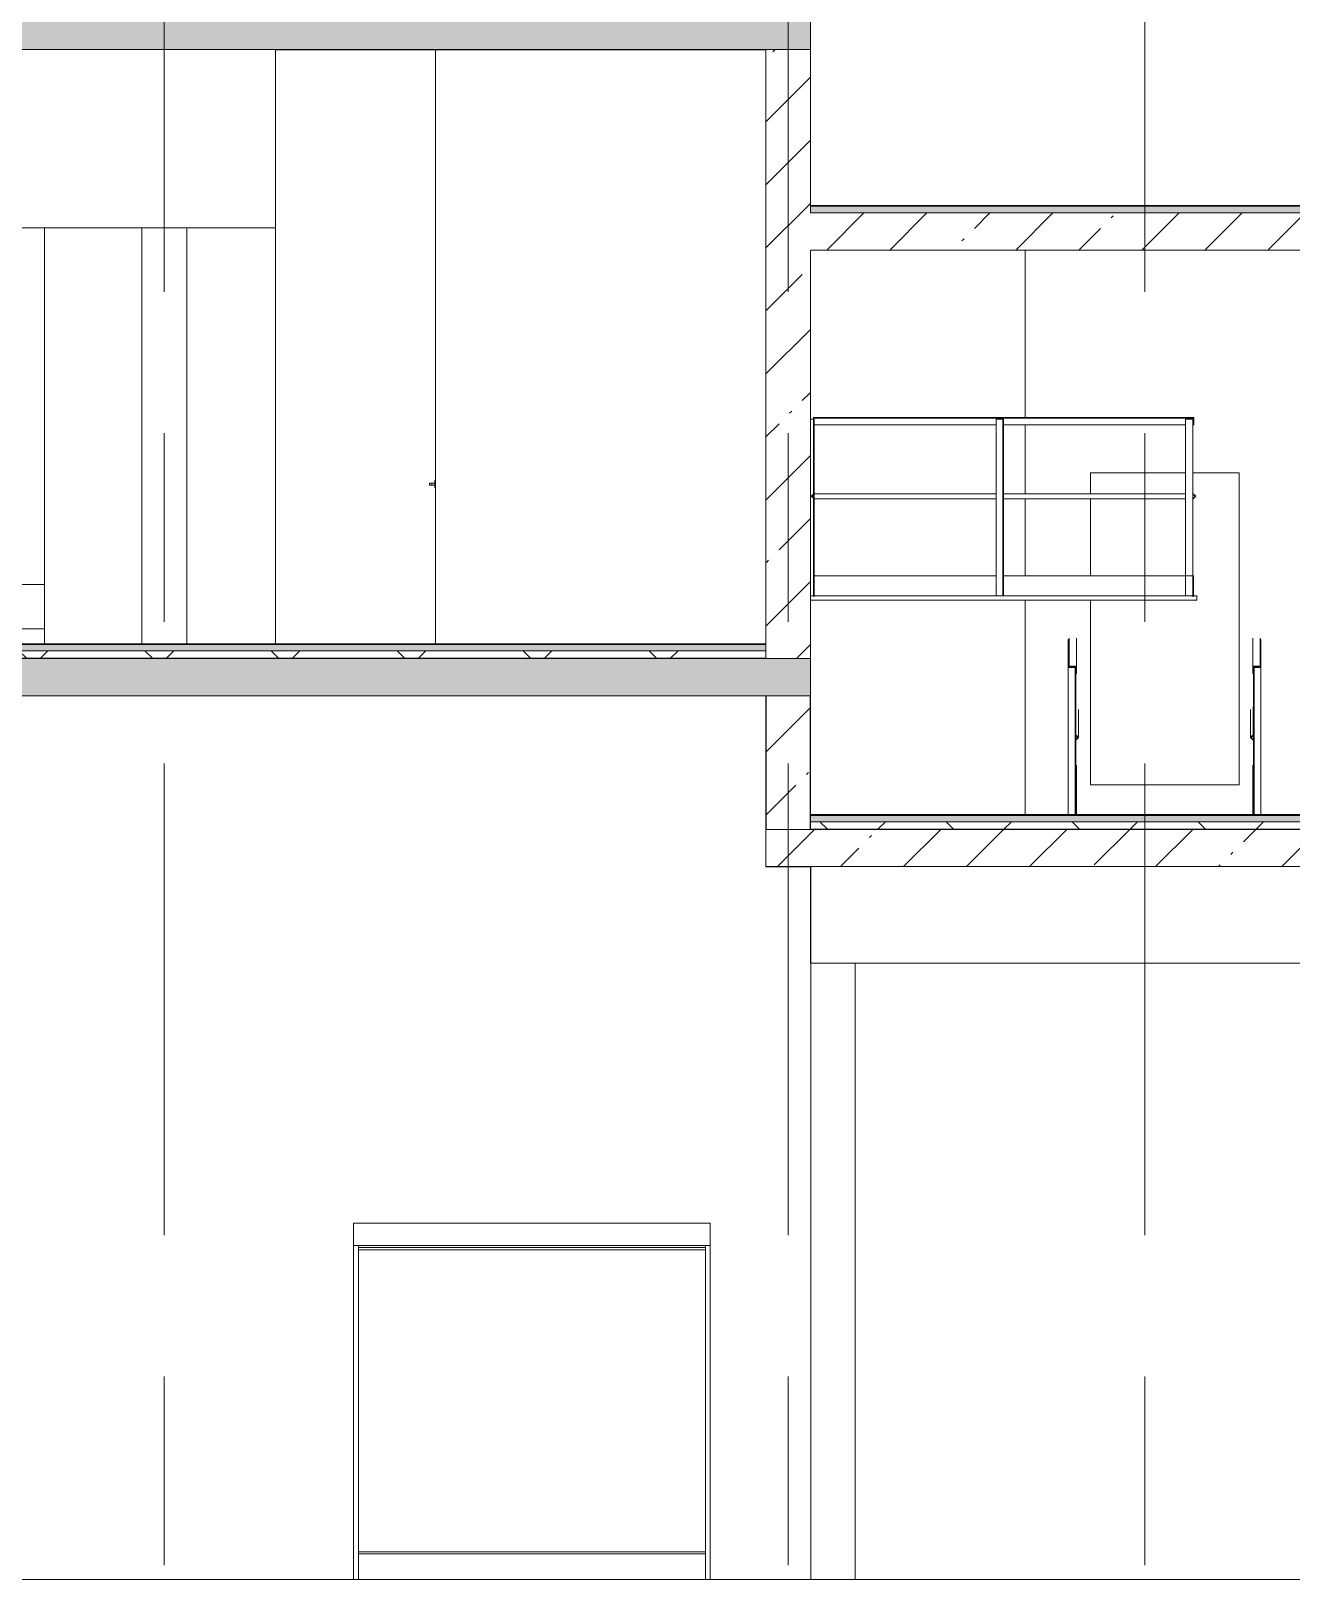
# Model space of a CAD drawing. Header units: millimetres. Extents: x -37960 to 31006, y -24503 to 30326.
# Drawn here: x -20980 to -12498, y -16652 to -6225 of the extents above; entities that cross this region are included whole.
import ezdxf

# ---------------------------------------------------------------- set-up
doc = ezdxf.new("R2010")
doc.units = ezdxf.units.MM
doc.linetypes.add('Осевые', pattern=[6350, 1270, -952.5, 3175, -952.5])
for name, color, linetype, lineweight in [('Балясины', 7, 'Continuous', 9), ('Двери', 7, 'Continuous', 9), ('Каркас несущий', 7, 'Continuous', 9), ('Каркас несущий-1', 7, 'Continuous', 25), ('Общие ребра', 7, 'Continuous', 9), ('Ограждение', 7, 'Continuous', 9), ('Основа _2_-1', 7, 'Continuous', 9), ('Отделка 1 _4_-1', 7, 'Continuous', 9), ('Отделка 2 _5_-1', 7, 'Continuous', 9), ('Пандус', 7, 'Continuous', 9), ('Перекрытия', 7, 'Continuous', 9), ('Поручни', 7, 'Continuous', 9), ('Проступи_подступенки-1', 7, 'Continuous', 18), ('Специальное оборудование', 7, 'Continuous', 9), ('Стены', 7, 'Continuous', 9), ('Структура _1_', 7, 'Continuous', 18), ('Фундамент несущей конструкции', 7, 'Continuous', 9), ('Штриховка разреза-3', 7, 'Continuous', 9)]:
    doc.layers.add(name, color=color, linetype=linetype, lineweight=lineweight)
for name, color, linetype, lineweight, true_color in [('Оси-3', 7, 'Осевые', 9, 0xaaaaaa), ('Парковка-1', 7, 'Continuous', 9, 0xaaaaaa), ('Элементы узлов-1', 7, 'Continuous', 9, 0xaaaaaa)]:
    doc.layers.add(name, color=color, linetype=linetype, lineweight=lineweight, true_color=true_color)
pattern_1 = [(45, (-3145.5, 6475), (-424.264, 424.264), [600, -100, 20, -100]), (45, (-3145.5, 6899), (-424.264, 424.264), [])]
pattern_2 = [(0, (-3145.52, 6475), (812.8, 203.2), [67.056, -542.544, 67.056, -542.544, -3251.2]), (0, (-3145.52, 6475), (812.8, 203.2), [-1219.2, 67.056, -1152.144, 67.056, -542.544, -1422.4]), (0, (-3145.52, 6475), (812.8, 203.2), [-3048, 67.056, -339.344, 67.056, -948.944]), (120, (-2840.72, 6576.6), (-582.3764, 602.3054), [67.056, -542.544, 67.056, -3793.744]), (120, (-2840.72, 6576.6), (-582.3764, 602.3054), [-676.656, -542.544, 67.056, -1152.144, -2032]), (120, (-2840.72, 6576.6), (-582.3764, 602.3054), [-2438.4, 67.056, -542.544, 67.056, -1355.344]), (120, (-2840.72, 6576.6), (-582.3764, 602.3054), [-3115.056, -339.344, 67.056, -948.944]), (240, (-2739.12, 6983), (-230.4236, -805.5054), [67.056, -542.544, 67.056, -542.544, -3251.2]), (240, (-2739.12, 6983), (-230.4236, -805.5054), [-1219.2, 67.056, -1152.144, 67.056, -542.544, -1422.4]), (240, (-2739.12, 6983), (-230.4236, -805.5054), [-3048, 67.056, -339.344, 67.056, -948.944])]
pattern_3 = [(45, (-3145.5, 6475), (-424.264, 424.264), []), (135, (-3145.5, 6475), (-424.264, -424.264), [])]

# ---------------------------------------------------------------- blocks, each defined once
blk = doc.blocks.new('Стена монолитная - Стена монолитная-463893-Разрез 3-3')
at = {"layer": 'Стены'}
for p, q in [((-21343, -10450), (-18258, -10450)), ((-16033, -10450), (-15733, -10450))]:
    blk.add_line(p, q, dxfattribs=at)
blk = doc.blocks.new('Стена наружная на отм_-10_450 - Стена наружная на отм_-10_450-507337-Разрез 3-3')
at = {"layer": 'Фундамент несущей конструкции'}
for p, q in [((-21238, -6350), (-15732, -6350)), ((-18258, -10450), (-21238, -10450)), ((-15733, -10450), (-16033, -10450))]:
    blk.add_line(p, q, dxfattribs=at)
blk = doc.blocks.new('Дверь - Однопольная - ДВ2__21х9-6240671-Разрез 3-3')
at = {"layer": 'Двери'}
for p, q in [((-18298, -9268), (-18298, -9283)), ((-18293, -9268), (-18297, -9268)), ((-18297, -9268), (-18293, -9268)), ((-18297, -9268), (-18297, -9283)), ((-18293, -9268), (-18293, -9268)), ((-18293, -9268), (-18261, -9268)), ((-18285, -9268), (-18281, -9268)), ((-18281, -9268), (-18285, -9268)), ((-18281, -9283), (-18281, -9268)), ((-18261, -9297), (-18261, -9252)), ((-18261, -9252), (-18258, -9252)), ((-18261, -9268), (-18261, -9283)), ((-18293, -9283), (-18297, -9283)), ((-18297, -9283), (-18293, -9283)), ((-18261, -9283), (-18293, -9283)), ((-18293, -9283), (-18293, -9283)), ((-18285, -9283), (-18281, -9283)), ((-18281, -9283), (-18285, -9283)), ((-18261, -9297), (-18258, -9297))]:
    blk.add_line(p, q, dxfattribs=at)
blk = doc.blocks.new('Ограждение - 50х5-6021150-Разрез 3-3')
at = {"layer": 'Балясины'}
for p, q in [((5818, -8884), (5768, -8884)), ((5768, -8884), (5768, -10074)), ((5818, -8884), (5818, -10074)), ((5768, -10074), (5818, -10074))]:
    blk.add_line(p, q, dxfattribs=at)
blk = doc.blocks.new('Ограждение - 50х5-V78-Разрез 3-3')
at = {"layer": 'Балясины'}
for p, q in [((-15733, -8837), (-15718, -8837)), ((-15718, -8837), (-15713, -8837)), ((-15707, -8837), (-15707, -10027)), ((-15712, -8877), (-15712, -9343)), ((-15712, -9348), (-15712, -9367)), ((-15712, -9372), (-15712, -10027)), ((-15718, -10027), (-15733, -10027))]:
    blk.add_line(p, q, dxfattribs=at)
blk = doc.blocks.new('Ограждение - 50х5-V79-Разрез 3-3')
at = {"layer": 'Балясины'}
for p, q in [((-14483, -8837), (-14483, -10027)), ((-14483, -8837), (-14481, -8837)), ((-14483, -8837), (-14483, -10027)), ((-14481, -8837), (-14443, -8837)), ((-14443, -8837), (-14438, -8837)), ((-14438, -8837), (-14438, -10027)), ((-14438, -8837), (-14436, -8837)), ((-14436, -8837), (-14433, -8837)), ((-14433, -8837), (-14433, -10027)), ((-14443, -10027), (-14481, -10027)), ((-14433, -10027), (-14436, -10027))]:
    blk.add_line(p, q, dxfattribs=at)
blk = doc.blocks.new('Ограждение - Ограждение-4846867-Разрез 3-3')
at = {"layer": 'Поручни'}
for p, q in [((-15663, -8827), (-15713, -8827)), ((-15713, -8827), (-15713, -8837)), ((-15663, -8827), (-15713, -8827)), ((-15713, -8827), (-15713, -8877)), ((-15708, -8875), (-15708, -8838)), ((-15702, -8832), (-15665, -8832)), ((-15702, -8832), (-15665, -8832)), ((-15665, -8832), (-13201, -8832)), ((-15663, -8827), (-13203, -8827)), ((-15663, -8830), (-15663, -8827)), ((-15663, -8830), (-15663, -8827)), ((-13153, -8827), (-13203, -8827)), ((-13203, -8827), (-13203, -8830)), ((-13153, -8827), (-13203, -8827)), ((-13203, -8827), (-13203, -8830)), ((-13201, -8832), (-13163, -8832)), ((-13201, -8832), (-13163, -8832)), ((-13158, -8838), (-13158, -8875)), ((-13158, -8838), (-13158, -8875)), ((-13153, -8877), (-13153, -8827)), ((-13153, -8877), (-13153, -8827)), ((-15713, -8877), (-15710, -8877)), ((-15707, -8877), (-14481, -8877)), ((-14433, -8877), (-13208, -8877)), ((-13156, -8877), (-13153, -8877)), ((-13156, -8877), (-13153, -8877)), ((-15709, -9340), (-15727, -9357)), ((-15727, -9357), (-15709, -9375)), ((-15720, -9355), (-15708, -9343)), ((-15708, -9372), (-15720, -9360)), ((-15711, -9342), (-15714, -9344)), ((-15714, -9349), (-15711, -9346)), ((-15711, -9369), (-15714, -9366)), ((-15714, -9370), (-15711, -9373)), ((-15708, -9341), (-15709, -9340)), ((-15709, -9375), (-15708, -9374)), ((-15707, -9340), (-14481, -9340)), ((-15707, -9375), (-14481, -9375)), ((-14439, -9340), (-14436, -9340)), ((-14439, -9375), (-14436, -9375)), ((-14433, -9340), (-13208, -9340)), ((-14433, -9375), (-13208, -9375)), ((-13157, -9340), (-13158, -9341)), ((-13158, -9343), (-13146, -9355)), ((-13158, -9343), (-13146, -9355)), ((-13146, -9360), (-13158, -9372)), ((-13146, -9360), (-13158, -9372)), ((-13158, -9374), (-13157, -9375)), ((-13139, -9357), (-13157, -9340)), ((-13139, -9357), (-13157, -9340)), ((-13157, -9375), (-13139, -9357)), ((-13157, -9375), (-13139, -9357)), ((-13139, -9357), (-13145, -9357)), ((-15707, -9892), (-15711, -9892)), ((-15711, -9892), (-15711, -10032)), ((-15707, -9892), (-14481, -9892)), ((-15707, -10027), (-15707, -9892)), ((-15707, -10032), (-15707, -9892)), ((-14433, -9892), (-13158, -9892)), ((-13154, -9892), (-13158, -9892)), ((-13158, -9892), (-13158, -10027)), ((-13154, -9892), (-13158, -9892)), ((-13158, -9892), (-13158, -10032)), ((-13154, -10027), (-13154, -9892)), ((-13154, -10032), (-13154, -9892)), ((-15711, -10032), (-15707, -10032)), ((-13158, -10032), (-13154, -10032))]:
    blk.add_line(p, q, dxfattribs=at)
at = {"layer": 'Поручни', "flags": 128}
for points in [[(-15664, -8832), (-15663, -8831), (-15663, -8831), (-15663, -8830)], [(-13203, -8830), (-13203, -8831), (-13203, -8831), (-13202, -8832)], [(-13157, -8877), (-13157, -8877), (-13156, -8877), (-13156, -8877)], [(-15707, -9343), (-15707, -9342), (-15707, -9342), (-15707, -9342), (-15707, -9341)], [(-15707, -9374), (-15707, -9373), (-15707, -9373), (-15707, -9373), (-15707, -9372)], [(-13158, -9341), (-13158, -9341), (-13158, -9342), (-13158, -9342), (-13158, -9342), (-13158, -9343), (-13158, -9343)], [(-13158, -9372), (-13158, -9372), (-13158, -9373), (-13158, -9373), (-13158, -9373), (-13158, -9374), (-13158, -9374)], [(-13145, -9356), (-13145, -9357), (-13145, -9357), (-13145, -9358), (-13145, -9359)]]:
    blk.add_lwpolyline(points, dxfattribs=at)
at = {"layer": 'Поручни'}
for centre, radius, start, end in [((-15702, -8838), 5.5, 90, 180), ((-15665, -8830), 1.8, 270, 0), ((-13201, -8830), 1.8, 180, 270), ((-13163, -8838), 5.5, 0, 90), ((-15710, -8875), 1.8, 270, 360), ((-13156, -8875), 1.8, 180, 270), ((-15717, -9357), 3.5, 135, 225), ((-15709, -9342), 1.2, 315, 45), ((-15709, -9373), 1.2, 315, 45), ((-13157, -9342), 1.2, 135, 225), ((-13157, -9373), 1.2, 135, 225), ((-13148, -9357), 3.5, 315, 45)]:
    blk.add_arc(centre, radius, start, end, dxfattribs=at)
for name in ['Ограждение - 50х5-V78-Разрез 3-3', 'Ограждение - 50х5-V79-Разрез 3-3']:
    blk.add_blockref(name, (0, 0))
at = {"extrusion": (0, 0, -1), "zscale": -1}
blk.add_blockref('Ограждение - 50х5-6021150-Разрез 3-3', (7390, 47), dxfattribs=at)
blk = doc.blocks.new('Пандус - Пандус-6386718-Разрез 3-3')
at = {"layer": 'Пандус'}
blk.add_line((-13948, -11500), (-12748, -11500), dxfattribs=at)
blk = doc.blocks.new('Ограждение - 50х5-6219260-Разрез 3-3')
at = {"layer": 'Балясины'}
for p, q in [((7055, -11406), (7055, -10416)), ((7056, -10416), (7055, -10416)), ((7055, -10416), (7055, -11406)), ((7060, -10416), (7056, -10416)), ((7100, -11406), (7100, -10505)), ((7105, -10503), (7105, -10876)), ((7105, -10995), (7105, -11406))]:
    blk.add_line(p, q, dxfattribs=at)
blk = doc.blocks.new('Ограждение - 50х5-V91-Разрез 3-3')
at = {"layer": 'Балясины'}
for p, q in [((-13997, -11500), (-13997, -10510)), ((-13996, -10510), (-13997, -10510)), ((-13997, -10510), (-13997, -11500)), ((-13958, -10510), (-13996, -10510)), ((-13952, -10510), (-13958, -10510)), ((-13952, -11500), (-13952, -10510)), ((-13951, -10510), (-13952, -10510)), ((-13947, -10510), (-13951, -10510)), ((-13947, -10510), (-13947, -11500)), ((-13996, -11500), (-13959, -11500)), ((-13951, -11500), (-13947, -11500))]:
    blk.add_line(p, q, dxfattribs=at)
blk = doc.blocks.new('Ограждение - 50х5-V90-Разрез 3-3')
at = {"layer": 'Балясины'}
for p, q in [((7055, -11312), (7055, -10322)), ((7056, -10322), (7055, -10322)), ((7060, -10322), (7056, -10322)), ((7100, -11312), (7100, -10505)), ((7105, -10503), (7105, -10783)), ((7105, -10995), (7105, -11312))]:
    blk.add_line(p, q, dxfattribs=at)
blk = doc.blocks.new('Ограждение - Ограждение-6386727-Разрез 3-3')
at = {"layer": 'Поручни'}
for p, q in [((-13992, -10312), (-13992, -10500)), ((-13942, -10312), (-13942, -10500)), ((-13942, -10500), (-13992, -10500)), ((-13992, -10500), (-13992, -10503)), ((-13990, -10505), (-13952, -10505)), ((-13947, -10510), (-13947, -10548)), ((-13942, -10550), (-13942, -10500)), ((-13945, -10550), (-13942, -10550)), ((-13946, -10775), (-13946, -10962)), ((-13928, -10980), (-13928, -10793)), ((-13946, -10962), (-13947, -10964)), ((-13947, -10964), (-13947, -10964)), ((-13947, -10965), (-13947, -10965)), ((-13947, -10965), (-13935, -10978)), ((-13935, -10983), (-13947, -10995)), ((-13947, -10995), (-13947, -10995)), ((-13947, -10996), (-13947, -10997)), ((-13947, -10997), (-13946, -10998)), ((-13928, -10980), (-13946, -10962)), ((-13946, -10998), (-13928, -10980)), ((-13947, -11167), (-13947, -11355)), ((-13943, -11355), (-13943, -11167)), ((-13943, -11355), (-13947, -11355)), ((-13947, -11355), (-13947, -11496)), ((-13943, -11496), (-13943, -11355)), ((-13947, -11496), (-13943, -11496))]:
    blk.add_line(p, q, dxfattribs=at)
at = {"layer": 'Поручни', "flags": 128}
for points in [[(-13992, -10503), (-13992, -10504), (-13992, -10504), (-13991, -10504), (-13991, -10505), (-13991, -10505), (-13990, -10505)], [(-13952, -10505), (-13951, -10505), (-13950, -10506), (-13948, -10507), (-13948, -10508), (-13947, -10509), (-13947, -10510)], [(-13947, -10548), (-13947, -10549), (-13947, -10549), (-13946, -10550), (-13946, -10550), (-13946, -10550), (-13945, -10550)], [(-13935, -10978), (-13934, -10978), (-13934, -10979), (-13934, -10980), (-13934, -10981), (-13934, -10982), (-13935, -10983)]]:
    blk.add_lwpolyline(points, dxfattribs=at)
for name, p in [('Ограждение - 50х5-V90-Разрез 3-3', (-21052, 0)), ('Ограждение - 50х5-6219260-Разрез 3-3', (-21052, 0)), ('Ограждение - 50х5-V91-Разрез 3-3', (0, 0))]:
    blk.add_blockref(name, p)
blk = doc.blocks.new('Ограждение - 50х5-V89-Разрез 3-3')
at = {"layer": 'Балясины'}
for p, q in [((7055, -11500), (7055, -10510)), ((7056, -10510), (7055, -10510)), ((7055, -10510), (7055, -11500)), ((7094, -10510), (7056, -10510)), ((7100, -10510), (7094, -10510)), ((7100, -11500), (7100, -10510)), ((7101, -10510), (7100, -10510)), ((7105, -10510), (7101, -10510)), ((7105, -10510), (7105, -11500)), ((7056, -11500), (7094, -11500)), ((7101, -11500), (7105, -11500))]:
    blk.add_line(p, q, dxfattribs=at)
blk = doc.blocks.new('Ограждение - Ограждение-6386732-Разрез 3-3')
at = {"layer": 'Поручни'}
for p, q in [((-12756, -10500), (-12756, -10312)), ((-12706, -10500), (-12706, -10312)), ((-12706, -10500), (-12756, -10500)), ((-12756, -10500), (-12756, -10550)), ((-12751, -10548), (-12751, -10510)), ((-12746, -10505), (-12708, -10505)), ((-12706, -10503), (-12706, -10500)), ((-12756, -10550), (-12753, -10550)), ((-12770, -10793), (-12770, -10980)), ((-12752, -10962), (-12752, -10775)), ((-12752, -10962), (-12770, -10980)), ((-12770, -10980), (-12752, -10998)), ((-12763, -10978), (-12751, -10965)), ((-12751, -10995), (-12763, -10983)), ((-12751, -10964), (-12752, -10962)), ((-12752, -10998), (-12751, -10997)), ((-12751, -10964), (-12751, -10964)), ((-12751, -10965), (-12751, -10965)), ((-12751, -10995), (-12751, -10995)), ((-12751, -10997), (-12751, -10996)), ((-12755, -11167), (-12755, -11355)), ((-12751, -11355), (-12751, -11167)), ((-12755, -11355), (-12755, -11496)), ((-12751, -11355), (-12755, -11355)), ((-12751, -11496), (-12751, -11355)), ((-12755, -11496), (-12751, -11496))]:
    blk.add_line(p, q, dxfattribs=at)
at = {"layer": 'Поручни', "flags": 128}
for points in [[(-12751, -10510), (-12751, -10509), (-12751, -10508), (-12750, -10507), (-12749, -10506), (-12747, -10505), (-12746, -10505)], [(-12708, -10505), (-12708, -10505), (-12707, -10505), (-12707, -10504), (-12707, -10504), (-12706, -10504), (-12706, -10503)], [(-12753, -10550), (-12753, -10550), (-12752, -10550), (-12752, -10550), (-12752, -10549), (-12751, -10549), (-12751, -10548)], [(-12763, -10983), (-12764, -10982), (-12764, -10981), (-12764, -10980), (-12764, -10979), (-12764, -10978), (-12763, -10978)]]:
    blk.add_lwpolyline(points, dxfattribs=at)
at = {"extrusion": (0, 0, -1), "zscale": -1}
for name in ['Ограждение - 50х5-V90-Разрез 3-3', 'Ограждение - 50х5-6219260-Разрез 3-3', 'Ограждение - 50х5-V89-Разрез 3-3']:
    blk.add_blockref(name, (5646, 0), dxfattribs=at)
blk = doc.blocks.new('АР_ОБ_Штора противодымная - Штора противопожарная ПШ8-8207555-Разрез 3-3')
at = {"layer": 'Специальное оборудование'}
for p, q in [((8917, -14400), (8917, -14250)), ((11317, -14250), (8917, -14250)), ((8917, -14398), (8917, -14252)), ((11317, -14250), (11317, -14400)), ((11317, -14252), (11317, -14398)), ((8917, -14400), (8949, -14400)), ((8917, -16650), (8917, -14400)), ((8917, -14400), (11317, -14400)), ((8917, -14400), (8921, -14400)), ((8949, -16650), (8949, -14400)), ((8949, -14415), (11285, -14415)), ((11285, -14415), (8949, -14415)), ((8949, -16650), (8949, -14430)), ((8949, -14430), (11285, -14430)), ((11285, -14400), (11317, -14400)), ((11285, -14400), (11285, -16650)), ((11285, -14430), (11285, -16650)), ((11313, -14400), (11317, -14400)), ((11317, -14400), (11317, -16650)), ((8949, -16650), (8917, -16650)), ((11317, -16650), (8917, -16650)), ((8917, -16650), (11317, -16650)), ((8947, -16650), (8919, -16650)), ((11317, -16650), (11285, -16650)), ((11315, -16650), (11287, -16650))]:
    blk.add_line(p, q, dxfattribs=at)
blk = doc.blocks.new('АР_ОБ_Штора противодымная - Штора противопожарная ПШ8-8207430-Разрез 3-3')
at = {"layer": 'Специальное оборудование'}
for p, q in [((-18808, -14400), (-18808, -14250)), ((-16408, -14250), (-18808, -14250)), ((-18808, -14398), (-18808, -14252)), ((-16408, -14250), (-16408, -14400)), ((-16408, -14252), (-16408, -14398)), ((-18808, -14400), (-18804, -14400)), ((-18808, -16650), (-18808, -14400)), ((-18804, -14400), (-18808, -14400)), ((-18804, -14400), (-18808, -14400)), ((-18776, -14430), (-18776, -16650)), ((-16440, -16650), (-16440, -14430)), ((-16412, -14400), (-16408, -14400)), ((-16408, -14400), (-16412, -14400)), ((-16408, -14400), (-16412, -14400)), ((-16408, -14400), (-16408, -16650)), ((-18776, -16462), (-16440, -16462)), ((-16440, -16462), (-18776, -16462)), ((-18776, -16477), (-18776, -16650)), ((-16440, -16477), (-18776, -16477)), ((-16440, -16650), (-16440, -16477)), ((-18776, -16650), (-18808, -16650)), ((-16408, -16650), (-18808, -16650)), ((-18808, -16650), (-16408, -16650)), ((-18778, -16650), (-18806, -16650)), ((-16408, -16650), (-16440, -16650)), ((-16410, -16650), (-16438, -16650))]:
    blk.add_line(p, q, dxfattribs=at)
blk = doc.blocks.new('Прк_Свб_Механизированная парковка_Параллельная - Прк_Свб_Механизированная парковка_Параллельная-8455325-Разрез 3-3')
at = {"layer": 'Парковка-1'}
for p, q in [((-21088, -9950), (-21088, -7550)), ((-20888, -7550), (-20888, -9950)), ((-21088, -8350), (-21138, -8350)), ((-21138, -8350), (-21138, -8540)), ((-21088, -8600), (-21088, -8350)), ((-21138, -8540), (-22563, -8540)), ((-22563, -8600), (-21088, -8600)), ((-21088, -10250), (-21088, -9950)), ((-21088, -9950), (-20888, -9950)), ((-20888, -9950), (-21088, -9950)), ((-20888, -9950), (-20888, -10250)), ((-21088, -10350), (-21088, -10250)), ((-21088, -10250), (-20888, -10250)), ((-20888, -10250), (-21088, -10250)), ((-20888, -10250), (-20888, -10350)), ((-23228, -10350), (-23428, -10350)), ((-20888, -10350), (-21088, -10350))]:
    blk.add_line(p, q, dxfattribs=at)
at = {"layer": 'Элементы узлов-1'}
for p, q in [((-22523, -7677), (-22541, -7611)), ((-21807, -7677), (-21788, -7611)), ((-21628, -7560), (-21688, -7852)), ((-21664, -7581), (-21682, -7672)), ((-21564, -7598), (-21574, -7675)), ((-21425, -7565), (-21432, -7550)), ((-21407, -7555), (-21418, -7568)), ((-21383, -7550), (-21368, -7600)), ((-22541, -7672), (-22563, -7672)), ((-22463, -7819), (-22485, -7676)), ((-22432, -7675), (-22432, -7795)), ((-21898, -7675), (-21898, -7795)), ((-21866, -7819), (-21844, -7676)), ((-21789, -7672), (-21651, -7672)), ((-21655, -7693), (-21713, -7693)), ((-21648, -7693), (-21434, -7698)), ((-21644, -7672), (-21438, -7683)), ((-21582, -7694), (-21582, -7744)), ((-22411, -7815), (-22165, -7815)), ((-22165, -7815), (-21918, -7815)), ((-21429, -7744), (-21666, -7744)), ((-22255, -7843), (-22434, -7843)), ((-22074, -7843), (-21895, -7843)), ((-21311, -8506), (-21311, -8001)), ((-22165, -8066), (-22563, -8066)), ((-22165, -8118), (-22563, -8118)), ((-21594, -8066), (-22165, -8066)), ((-21669, -8118), (-22165, -8118)), ((-21749, -8215), (-21731, -8213)), ((-21658, -8295), (-21658, -8234)), ((-21650, -8210), (-21632, -8212)), ((-21573, -8206), (-21571, -8237)), ((-22563, -8295), (-22255, -8295)), ((-21658, -8295), (-22074, -8295)), ((-21561, -8312), (-21658, -8295)), ((-21561, -8328), (-21561, -8241)), ((-21542, -8328), (-21561, -8328)), ((-21542, -8252), (-21542, -8506)), ((-21471, -8331), (-21482, -8331)), ((-21508, -8540), (-21345, -8540)), ((-22255, -9090), (-22271, -9121)), ((-22255, -9146), (-22166, -9146)), ((-22166, -9081), (-22240, -9081)), ((-22093, -9081), (-22166, -9081)), ((-22166, -9146), (-22077, -9146)), ((-22077, -9090), (-22062, -9121)), ((-22443, -9192), (-22563, -9192)), ((-22411, -9286), (-22426, -9206)), ((-21921, -9281), (-21906, -9205)), ((-21889, -9191), (-21713, -9191)), ((-21680, -9286), (-21696, -9205)), ((-22428, -9322), (-22272, -9322)), ((-22411, -9335), (-22411, -9286)), ((-22272, -9290), (-22411, -9290)), ((-21922, -9290), (-22272, -9290)), ((-22272, -9322), (-21922, -9322)), ((-21922, -9333), (-21922, -9285)), ((-21919, -9352), (-21920, -9386)), ((-21904, -9351), (-21882, -9351)), ((-21896, -9350), (-21801, -9350)), ((-21882, -9351), (-21697, -9351)), ((-21706, -9350), (-21801, -9350)), ((-21683, -9353), (-21683, -9387)), ((-21680, -9333), (-21680, -9286)), ((-21680, -9292), (-21655, -9292)), ((-21680, -9322), (-21535, -9322)), ((-21408, -9365), (-21420, -9378)), ((-21405, -9312), (-21405, -9358)), ((-22166, -9829), (-22485, -9829)), ((-22417, -9854), (-22417, -9941)), ((-22166, -9847), (-22411, -9847)), ((-21847, -9829), (-22166, -9829)), ((-21921, -9847), (-22166, -9847)), ((-21915, -9854), (-21915, -9941)), ((-21605, -9817), (-21560, -9815)), ((-21389, -9891), (-21320, -9891)), ((-21313, -10317), (-21313, -9811)), ((-22518, -10009), (-22526, -9977)), ((-22166, -9955), (-22455, -9955)), ((-22411, -9947), (-22166, -9947)), ((-22166, -9947), (-21921, -9947)), ((-21877, -9955), (-22166, -9955)), ((-21806, -9977), (-21815, -10009)), ((-22501, -10068), (-22511, -10032)), ((-22166, -10056), (-22439, -10056)), ((-22166, -10093), (-22401, -10093)), ((-21893, -10056), (-22166, -10056)), ((-21931, -10093), (-22166, -10093)), ((-21821, -10032), (-21831, -10068)), ((-21543, -10149), (-21543, -10317)), ((-21480, -10170), (-21490, -10170)), ((-22823, -10350), (-22986, -10350)), ((-21510, -10350), (-21346, -10350))]:
    blk.add_line(p, q, dxfattribs=at)
for centre, radius in [((-22385, -7974), 11.4), ((-21944, -7974), 11.4), ((-21547, -7979), 11.4), ((-21691, -8210), 40.6), ((-21691, -8210), 27), ((-21678, -9708), 17.2), ((-21582, -9695), 34.9), ((-21460, -9685), 33.5), ((-21460, -9685), 16.2), ((-22445, -9862), 11.8), ((-21887, -9862), 11.8)]:
    blk.add_circle(centre, radius, dxfattribs=at)
for centre, radius, start, end in [((-22578, -7621), 38.5, 15.5227, 65.4279), ((-21751, -7621), 38.5, 96.1407, 164.4773), ((-21699, -8101), 522, 65.8865, 96.1407), ((-22080, -11404), 3871, 83.2927, 85.005), ((-21678, -7446), 125, 293.8834, 302.3543), ((-21638, -7789), 230, 38.9378, 87.5466), ((-21419, -7502), 59.8, 234.053, 241.8807), ((-21515, -7746), 202, 358.0377, 70.603), ((-22462, -7846), 1075, 15.139, 15.9836), ((-21414, -7548), 10.2, 318.572, 339.286), ((-21351, -7595), 18.3, 196.1915, 275.8308), ((-21475, -6373), 1254, 275.4878, 281.003), ((-21475, -6373), 1246, 275.8308, 281.003), ((-21243, -7571), 26.2, 281.003, 17.6183), ((-21243, -7571), 33.5, 281.003, 17.6183), ((-21287, -7584), 72.7, 18.326, 28.6439), ((-21287, -7584), 80, 18.326, 25.7157), ((-21374, -7612), 171, 17.6183, 18.326), ((-21551, -61830), 54161, 90.6494, 91.0708), ((-22779, -61830), 54161, 88.9237, 89.3506), ((-21763, -7768), 90.2, 348.4074, 88.9237), ((-21520, -7702), 83.7, 20.0052, 65.8865), ((-21391, -7866), 232, 77.7962, 107.0039), ((-21634, -7743), 204, 359.5922, 20.0052), ((-21555, -7736), 218, 355.0498, 33.1736), ((-21346, -7731), 44.9, 351.8205, 52.9352), ((-22434, -7814), 29.2, 188.6953, 270), ((-22411, -7795), 20.3, 180, 270.0801), ((-21918, -7795), 20.3, 269.9199, 0), ((-21895, -7814), 29.2, 270, 351.3047), ((-24454, -8072), 3043, 2.6505, 6.1842), ((-21352, -7741), 9.21, 31.2456, 166.9531), ((-20495, -7487), 884, 196.3576, 204.9939), ((-21315, -7609), 132, 270.9689, 274.4553), ((-22745, -7878), 1437, 1.6513, 5.0024), ((-21305, -7737), 3.27, 274.4553, 351.8205), ((-22920, -51985), 44103, 89.0185, 89.5359), ((-22207, 955), 8861, 267.7002, 270.276), ((-21409, -51985), 44103, 90.3839, 90.9815), ((-22122, 955), 8861, 269.724, 272.4591), ((-21744, -7841), 57.4, 272.4591, 348.4074), ((-21330, -7876), 36.7, 358.1447, 24.9939), ((-19267, -7943), 2027, 178.1447, 183.2552), ((-22350, -27232), 19286, 89.4493, 90.6324), ((-21979, -27232), 19286, 88.4435, 90.5507), ((-21373, -7929), 42.2, 182.6505, 246.0575), ((-21299, -7762), 225, 246.0575, 266.7301), ((-22745, -7878), 1437, 346.2773, 358.0163), ((-21669, -8214), 95.7, 4.6533, 90), ((-21341, -8055), 50.4, 306.7415, 355.7923), ((-21793, 37014), 45248, 269.025, 269.5293), ((-22165, -8258), 92.9, 164.039, 190.9633), ((-22165, -8258), 77.5, 160.8842, 19.1158), ((-22536, 37014), 45248, 270.4707, 270.98), ((-22165, -8258), 92.9, 349.0367, 15.961), ((-21763, -8215), 13.2, 270.98, 3.5248), ((-21691, -8210), 58.6, 358.2589, 183.5248), ((-21619, -8212), 13.2, 178.2589, 266.4937), ((-21630, -8382), 156, 18.947, 86.4937), ((-21546, -8415), 258, 58.1645, 99.6131), ((-21472, -8206), 125, 270.4004, 354.2159), ((-21331, -8078), 142, 236.2724, 263.0643), ((-22255, -8304), 8.95, 26.9755, 90), ((-22165, -8258), 92.9, 206.9755, 333.0245), ((-22074, -8304), 8.95, 90, 153.0245), ((-21508, -8506), 33.4, 180, 270), ((-21345, -8506), 33.4, 270, 0), ((-22163, -13897), 4934, 90.0409, 94.6539), ((-22170, -13897), 4934, 84.287, 89.9591), ((-22127, -19015), 9970, 90.2247, 92.5056), ((-22127, -19025), 9970, 90.2247, 92.5055), ((-22205, -19015), 9970, 86.6843, 89.7753), ((-22205, -19025), 9970, 86.8715, 89.7753), ((-24435, -9989), 2887, 14.3713, 18.5975), ((-21671, -9087), 99.9, 38.3377, 94.2162), ((-21867, -9143), 245, 19.4802, 39.516), ((-21854, -9143), 245, 19.1455, 39.5364), ((-21663, -9112), 42.3, 26.0305, 86.8715), ((-21648, -9099), 38.3, 24.9171, 86.7861), ((-21631, -9100), 38.3, 25.0421, 86.6843), ((-22463, -9656), 1075, 15.0479, 35.9198), ((-28054, -12042), 7133, 21.4382, 24.9453), ((-22255, -9129), 17.3, 153.5465, 270), ((-22240, -9098), 17.3, 90, 153.5465), ((-22093, -9098), 17.3, 26.4535, 90), ((-22077, -9129), 17.3, 270, 26.4535), ((-23097, -9813), 1638, 16.9951, 26.0305), ((-25026, -10668), 3763, 19.1312, 24.9171), ((-24628, -10500), 3346, 18.5414, 25.0421), ((-22443, -9210), 17.3, 11.4119, 90), ((-21889, -9208), 17.3, 90, 168.5881), ((-21713, -9208), 17.3, 11.4119, 90), ((-21655, -9276), 16.1, 270, 14.3713), ((-22503, -9556), 220, 50.4692, 105.9491), ((-22511, -9503), 191, 37.5782, 104.9183), ((-22428, -9335), 17.3, 270, 0), ((-21897, -9463), 114, 89.6218, 137.392), ((-21904, -9285), 17.3, 168.5881, 180), ((-21904, -9333), 17.3, 180, 270), ((-21706, -9464), 114, 42.1987, 89.9689), ((-21697, -9333), 17.3, 270, 0), ((-21571, -9346), 42.3, 269.1496, 16.9951), ((-21479, -9581), 211, 68.8466, 79.5944), ((-21416, -9358), 10.2, 318.572, 0), ((-21395, -9312), 10.2, 91.2497, 180), ((-21407, -9393), 10.2, 13.9684, 68.8466), ((-21385, -9778), 476, 75.9043, 91.2497), ((-21289, -9394), 80, 18.326, 75.9043), ((-21244, -9381), 33.5, 281.003, 17.6183), ((-21375, -9423), 171, 17.6183, 18.326), ((-22459, -29720), 20334, 89.1758, 90.2937), ((-22113, -23208), 13793, 90.222, 91.8703), ((-21874, -29720), 20334, 89.1496, 90.8242), ((-22220, -23208), 13793, 86.852, 89.778), ((-21314, -9816), 434, 118.0276, 163.2324), ((-23672, -9075), 2241, 345.5953, 349.8178), ((-21499, -9462), 34.1, 344.9871, 53.7711), ((-21477, -8183), 1254, 272.8556, 281.003), ((-21460, -9407), 65.7, 0.2205, 13.9684), ((-21455, -7105), 2302, 271.5053, 276.0248), ((-21514, -9567), 200, 1.2707, 42.4515), ((-21769, -9343), 474, 318.6637, 340.048), ((-22929, -9696), 1620, 347.0773, 4.7128), ((-22621, -10148), 461, 76.6366, 82.7566), ((-22466, -9712), 50, 94.3236, 185.5068), ((-22465, -9721), 35.7, 94.3185, 185.9423), ((-22190, -13356), 3705, 89.6283, 94.3236), ((-22190, -13356), 3681, 89.6283, 94.3185), ((-22142, -13356), 3705, 85.6764, 90.3717), ((-22142, -13356), 3681, 85.6815, 90.3717), ((-21868, -9721), 35.7, 354.0577, 85.6815), ((-21867, -9712), 50, 354.4932, 85.6764), ((-21711, -10148), 461, 93.5235, 103.3634), ((-21320, -9815), 428, 163.1942, 174.2237), ((-21519, -9781), 218, 156.5795, 174.9781), ((-21683, -9705), 50, 101.4985, 163.2324), ((-21678, -9708), 42.9, 44.9794, 329.7518), ((-21441, -10892), 1261, 90.7451, 101.4985), ((-21582, -9695), 68.1, 132.5681, 249.6145), ((-21582, -9695), 61.8, 280.7809, 70.712), ((-21582, -9695), 75, 330.1588, 53.6459), ((-21478, -10035), 385, 87.3361, 96.2936), ((-21457, -9681), 50, 8.3248, 90.7451), ((-22302, -9669), 875, 356.5407, 358.9522), ((-21760, -9725), 356, 358.3988, 8.3248), ((-21174, -9587), 1348, 185.5068, 198.7278), ((-21174, -9587), 1333, 185.9423, 198.7278), ((-23158, -9587), 1333, 341.2722, 354.0577), ((-23158, -9587), 1348, 341.2722, 354.4932), ((-20696, -19721), 9955, 94.2024, 96.3654), ((-21742, -9772), 4.97, 173.9715, 272.9358), ((-21956, -5596), 4187, 272.9358, 275.4275), ((-21731, -9763), 5, 172.7677, 273.0821), ((-21956, -5596), 4178, 273.0821, 275.4272), ((-21565, -9713), 42.2, 275.1872, 316.2126), ((-21565, -9713), 51.2, 275.2089, 316.2126), ((-21510, -9766), 34, 95.6834, 136.2126), ((-21510, -9766), 25, 95.6834, 136.2126), ((-21891, -6264), 3489, 276.2255, 278.037), ((-21625, -8612), 1134, 275.6834, 281.2329), ((-19783, -9863), 1626, 175.51, 180.2989), ((-23636, -19721), 9955, 83.6346, 83.8111), ((-22411, -9854), 6.08, 90, 180), ((-21921, -9854), 6.08, 0, 90), ((-21541, -9876), 94.3, 148.6924, 173.2758), ((-21624, -9866), 10, 173.2758, 267.9796), ((-21617, -9667), 209, 267.9796, 279.2617), ((-21604, -9837), 20, 92.3806, 148.6924), ((-21590, -9834), 40, 279.2617, 351.9971), ((-21560, -9825), 10, 1.3073, 92.3806), ((-21638, -9827), 88.2, 351.9971, 1.3073), ((-21389, -9871), 20, 180.2989, 270), ((-22277, 2035), 11979, 268.6331, 268.9999), ((-22277, 2007), 11979, 268.6332, 268.7625), ((-22256, 6015), 16027, 268.903, 269.065), ((-22536, -9980), 10, 15.3386, 88.7625), ((-22411, -9941), 6.08, 180, 270), ((-21921, -9941), 6.08, 270, 0), ((-22055, 2035), 11979, 271.0001, 272.9954), ((-22076, 6015), 16027, 270.935, 271.6861), ((-21796, -9980), 10, 91.2375, 164.6614), ((-22055, 2007), 11979, 271.2375, 272.8479), ((-22020, -9948), 405, 351.9594, 357.7173), ((-22076, 6015), 16027, 272.0243, 272.229), ((-21458, -9907), 50.1, 267.9221, 321.0502), ((-21460, -9968), 10, 355.6998, 92.8479), ((-21712, -9949), 263, 348.9001, 355.6998), ((-21452, -10011), 11.4, 288.1298, 96.2741), ((-21429, -9938), 10, 353.6744, 92.9954), ((-22289, 4798), 14831, 268.9423, 269.2607), ((-22580, -4261), 5807, 270.168, 270.7749), ((-22417, -10008), 35, 198.7278, 268.4116), ((-22400, -10053), 39.1, 184.2997, 268.676), ((-22417, -10008), 20.6, 198.7278, 268.4116), ((-22211, -2572), 7460, 268.4116, 270.3447), ((-22211, -2572), 7474, 268.4116, 270.344), ((-22121, -2572), 7460, 269.6553, 271.5884), ((-22121, -2572), 7474, 269.656, 271.5884), ((-21932, -10053), 39.1, 271.324, 355.7003), ((-21915, -10008), 20.6, 271.5884, 341.2722), ((-21915, -10008), 35, 271.5884, 341.2722), ((-22043, 4798), 14831, 270.7393, 271.7), ((-21752, -4261), 5807, 269.2251, 272.4247), ((-22020, -9948), 405, 342.9029, 348.733), ((-22043, 4798), 14831, 272.0607, 272.2964), ((-21509, -10013), 50, 272.4247, 342.3242), ((-21480, -10038), 132, 270, 351.4655), ((-21712, -9949), 263, 342.3242, 343.8549), ((-21279, 61537), 71681, 268.97408, 269.29122), ((-21279, 61537), 71696, 268.97429, 269.29137), ((-23053, 61537), 71681, 270.70878, 271.09532), ((-23053, 61537), 71696, 270.70863, 271.09535), ((-21643, -11780), 1649, 85.4299, 91.3777), ((-21643, -11780), 1634, 85.4299, 91.379), ((-21518, -10180), 29.4, 20.6775, 80.4873), ((-21522, -10166), 31.8, 353.4768, 71.3318), ((-21510, -10317), 33.4, 180, 270), ((-21346, -10317), 33.4, 270, 0)]:
    blk.add_arc(centre, radius, start, end, dxfattribs=at)
for centre, major_axis, ratio in [((-21520, -9856), (0, 9.53), 0.658975), ((-21557, -10013), (48.6, 0), 0.908968)]:
    blk.add_ellipse(centre, major_axis=major_axis, ratio=ratio, dxfattribs=at)
blk.add_open_spline([(-21293, -7878), (-21293, -7878), (-21294, -7886), (-21300, -7897), (-21304, -7915), (-21308, -7923), (-21308, -7929)], degree=3, knots=[0, 0, 0, 0, 0.00003, 25.19519, 36.938224, 53.287819, 53.287819, 53.287819, 53.287819], dxfattribs=at)

msp = doc.modelspace()

# ---------------------------------------------------------------- hatches: boundary and pattern name
at = {"layer": 'Каркас несущий'}
h = msp.add_hatch(dxfattribs=at)
h.set_pattern_fill('FP_2', color=256, style=0, pattern_type=2)
h.set_pattern_definition(pattern_1)
h.paths.add_polyline_path([(-16032.9, -11600), (-15732.9, -11600), (-15732.9, -10700), (-16032.9, -10700), (-16032.9, -11181.4)], flags=0)
at = {"layer": 'Штриховка разреза-3'}
h = msp.add_hatch(dxfattribs=at)
h.set_pattern_fill('FP_2', color=256, style=0, pattern_type=2)
h.set_pattern_definition(pattern_1)
h.paths.add_polyline_path([(-31682.9, -6350), (-15732.9, -6350), (-15732.9, -6100), (-31682.9, -6100), (-31682.9, -6147.3)], flags=0)
h.paths.add_polyline_path([(8367.1, -6350), (25717.1, -6350), (25717.1, -6100), (8367.1, -6100), (8367.1, -6147.3)], flags=0)
h = msp.add_hatch(dxfattribs=at)
h.set_pattern_fill('FP_2', color=256, style=0, pattern_type=2)
h.set_pattern_definition(pattern_1)
h.paths.add_polyline_path([(-16018.6, -10450), (-15732.9, -10450), (-15732.9, -6350), (-16032.9, -6350), (-16032.9, -10450)], flags=0)
h = msp.add_hatch(dxfattribs=at)
h.set_pattern_fill('FP_3', color=256, style=0, pattern_type=2)
h.set_pattern_definition(pattern_2)
h.paths.add_polyline_path([(-11384.1, -7450), (-11232.9, -7450), (-11232.9, -7405), (-15732.9, -7405), (-15732.9, -7450), (-13443.9, -7450)], flags=0)
h.paths.add_polyline_path([(8183.7, -7450), (8367.1, -7450), (8367.1, -7405), (3867.1, -7405), (3867.1, -7450), (7153.9, -7450)], flags=0)
h = msp.add_hatch(dxfattribs=at)
h.set_pattern_fill('FP_2', color=256, style=0, pattern_type=2)
h.set_pattern_definition(pattern_1)
h.paths.add_polyline_path([(-11232.9, -7700), (-11232.9, -7450), (-15732.9, -7450), (-15730.9, -7700), (-11384.1, -7700)], flags=0)
h.paths.add_polyline_path([(8365.1, -7700), (8367.1, -7700), (8367.1, -7450), (3867.1, -7450), (3867.1, -7700), (8183.7, -7700)], flags=0)
h = msp.add_hatch(dxfattribs=at)
h.set_pattern_fill('FP_3', color=256, style=0, pattern_type=2)
h.set_pattern_definition(pattern_2)
h.paths.add_polyline_path([(-17563.4, -10398), (-16032.9, -10398), (-16032.9, -10355), (-24032.9, -10355), (-24032.9, -10398), (-19623.2, -10398)], flags=0)
h.paths.add_polyline_path([(-31209.4, -10398), (-24532.9, -10398), (-24532.9, -10355), (-31382.9, -10355), (-31382.9, -10398)], flags=0)
h.paths.add_polyline_path([(25242.1, -10398), (25242.1, -10355), (17967.1, -10355), (17967.1, -10398), (25176.9, -10398)], flags=0)
h.paths.add_polyline_path([(17467.1, -10398), (17467.1, -10355), (8667.1, -10355), (8667.1, -10398), (17452.7, -10398)], flags=0)
h = msp.add_hatch(dxfattribs=at)
h.set_pattern_fill('FP_9', color=256, style=0, pattern_type=2)
h.set_pattern_definition(pattern_3)
h.paths.add_polyline_path([(-17563.4, -10448), (-16032.9, -10448), (-16032.9, -10398), (-24032.9, -10398), (-24032.9, -10448), (-19623.2, -10448)], flags=0)
h.paths.add_polyline_path([(-31209.4, -10448), (-24532.9, -10448), (-24532.9, -10398), (-31382.9, -10398), (-31382.9, -10448)], flags=0)
h.paths.add_polyline_path([(25176.9, -10448), (25242.1, -10448), (25242.1, -10398), (17967.1, -10398), (17967.1, -10448), (24661.9, -10448)], flags=0)
h.paths.add_polyline_path([(17452.7, -10448), (17467.1, -10448), (17467.1, -10398), (8667.1, -10398), (8667.1, -10448), (15393, -10448)], flags=0)
h = msp.add_hatch(dxfattribs=at)
h.set_pattern_fill('FP_2', color=256, style=0, pattern_type=2)
h.set_pattern_definition(pattern_1)
h.paths.add_polyline_path([(25167.1, -10700), (25167.1, -10450), (8367.1, -10450), (8367.1, -10700), (24661.9, -10700)], flags=0)
h.paths.add_polyline_path([(-31382.9, -10700), (-15732.9, -10700), (-15732.9, -10450), (-31382.9, -10450)], flags=0)
h = msp.add_hatch(dxfattribs=at)
h.set_pattern_fill('FP_3', color=256, style=0, pattern_type=2)
h.set_pattern_definition(pattern_2)
h.paths.add_polyline_path([(8367.1, -11548), (8367.1, -11505), (-15732.9, -11505), (-15732.9, -11548), (8183.7, -11548)], flags=0)
h = msp.add_hatch(dxfattribs=at)
h.set_pattern_fill('FP_9', color=256, style=0, pattern_type=2)
h.set_pattern_definition(pattern_3)
h.paths.add_polyline_path([(8367.1, -11598), (8367.1, -11548), (-15732.9, -11548), (-15732.9, -11598), (8183.7, -11598)], flags=0)
h = msp.add_hatch(dxfattribs=at)
h.set_pattern_fill('FP_2', color=256, style=0, pattern_type=2)
h.set_pattern_definition(pattern_1)
h.paths.add_polyline_path([(-7264.6, -11850), (8667.1, -11850), (8667.1, -11600), (-16032.9, -11600), (-16032.9, -11850), (-7357.9, -11850)], flags=0)

# ---------------------------------------------------------------- linework, layer by layer
at = {"layer": 'Каркас несущий'}
for p, q in [((-15732.9, -10700), (-16032.9, -10700)), ((-16032.9, -11600), (-15732.9, -11600)), ((-15732.9, -12500), (-15732.9, -11850)), ((-15732.9, -11850), (-11632.9, -11850)), ((-11634.9, -12500), (-15732.9, -12500))]:
    msp.add_line(p, q, dxfattribs=at)
at = {"layer": 'Каркас несущий-1'}
for p, q in [((-16032.9, -10700), (-16032.9, -11600)), ((-15732.9, -11600), (-15732.9, -10700))]:
    msp.add_line(p, q, dxfattribs=at)
at = {"layer": 'Общие ребра'}
for p, q in [((-11232.9, -7405), (-15732.9, -7405)), ((-16032.9, -10355), (-24032.9, -10355)), ((-16032.9, -10448), (-24032.9, -10448)), ((-16032.9, -10700), (-15732.9, -10700)), ((8367.1, -11505), (-15732.9, -11505)), ((-15732.9, -11600), (-16032.9, -11600)), ((8367.1, -11598), (-15732.9, -11598))]:
    msp.add_line(p, q, dxfattribs=at)
at = {"layer": 'Оси-3'}
for p, q in [((-20082.9, -22903.4), (-20082.9, 29000)), ((-15882.9, -22903.4), (-15882.9, 29000)), ((-13482.9, -22903.4), (-13482.9, 29000))]:
    msp.add_line(p, q, dxfattribs=at)
at = {"layer": 'Основа _2_-1'}
for p, q in [((-15732.9, -7405), (-15732.9, -7450)), ((-15732.9, -7450), (-11232.9, -7450))]:
    msp.add_line(p, q, dxfattribs=at)
at = {"layer": 'Отделка 1 _4_-1'}
for p, q in [((-11232.9, -7400), (-15732.9, -7400)), ((-15732.9, -7400), (-15732.9, -7405)), ((-16032.9, -10350), (-24032.9, -10350)), ((-16032.9, -10355), (-16032.9, -10350)), ((8367.1, -11500), (-15732.9, -11500)), ((-15732.9, -11500), (-15732.9, -11505)), ((17467.1, -16650), (-24032.9, -16650))]:
    msp.add_line(p, q, dxfattribs=at)
at = {"layer": 'Отделка 2 _5_-1'}
for p, q in [((-16032.9, -10398), (-16032.9, -10355)), ((-15732.9, -11505), (-15732.9, -11548))]:
    msp.add_line(p, q, dxfattribs=at)
at = {"layer": 'Перекрытия'}
for p, q in [((-15732.9, -6100), (-15732.9, -6350)), ((-16032.9, -6350), (-19032.9, -6350)), ((-17582.4, -6350), (-15731.9, -6350)), ((-17382.4, -6350), (-15731.9, -6350)), ((-20232.9, -10350), (-19932.9, -10350)), ((-19332.9, -10350), (-18257.9, -10350)), ((-16032.9, -10350), (-16032.9, -10450)), ((-16032.9, -10450), (-16032.9, -10350)), ((-19932.9, -10450), (-20232.9, -10450)), ((-18257.9, -10450), (-19332.9, -10450)), ((-15732.9, -10450), (-16032.9, -10450)), ((-15732.9, -10450), (-16032.9, -10450)), ((-15732.9, -10450), (-16032.9, -10450)), ((-15732.9, -10450), (-16032.9, -10450)), ((-15732.9, -10450), (-15732.9, -10700)), ((-16032.9, -10700), (-19032.9, -10700)), ((-22472.9, -16650), (-20917.3, -16650)), ((-20917.3, -16650), (-19207.9, -16650)), ((-19207.9, -16650), (-18807.9, -16650)), ((-18807.9, -16650), (-16407.9, -16650)), ((-16407.9, -16650), (-16032.9, -16650)), ((-16132.9, -16650), (-15932.9, -16650)), ((-16032.9, -16650), (-15432.9, -16650))]:
    msp.add_line(p, q, dxfattribs=at)
at = {"layer": 'Проступи_подступенки-1'}
for p, q in [((-13132.9, -10027.3), (-15732.9, -10027.3)), ((-15732.9, -10027.3), (-15732.9, -10057.3)), ((-15732.9, -10057.3), (-13132.9, -10057.3)), ((-13132.9, -10057.3), (-13132.9, -10027.3))]:
    msp.add_line(p, q, dxfattribs=at)
at = {"layer": 'Стены'}
for p, q in [((-15731.9, -5952.7), (-15731.9, -7400)), ((-15731.9, -6350), (-24312.9, -6350)), ((-19334.9, -6351), (-18257.9, -6351)), ((-19334.9, -6351), (-19334.9, -10350)), ((-16034.9, -6351), (-18257.9, -6351)), ((-18257.9, -6351), (-18257.9, -10350)), ((-18257.9, -9252.5), (-18257.9, -6351)), ((-15730.9, -7400), (-8419.9, -7400)), ((-22562.9, -7550), (-19334.9, -7550)), ((-20887.9, -7551), (-20234.9, -7551)), ((-19932.9, -7550), (-20234.9, -7550)), ((-20234.9, -7550), (-20234.9, -10350)), ((-20234.9, -10350), (-20234.9, -7551)), ((-19932.9, -7551), (-19932.9, -7550)), ((-19932.9, -7551), (-19930.9, -7551)), ((-19334.9, -7551), (-19930.9, -7551)), ((-19930.9, -7551), (-19930.9, -10350)), ((-14292.9, -7700), (-15730.9, -7700)), ((-14287.9, -7700), (-14292.9, -7700)), ((8365.1, -7700), (-14287.9, -7700)), ((-14287.9, -7700), (-14287.9, -8827.1)), ((-14287.9, -8830.3), (-14287.9, -8832.9)), ((-14287.9, -8875.3), (-14287.9, -9339.8)), ((-13847.9, -9339.8), (-13847.9, -9200)), ((-13847.9, -9200), (-13208.3, -9200)), ((-13158.3, -9200), (-12847.9, -9200)), ((-12847.9, -9200), (-12847.9, -11300)), ((-18257.9, -10350), (-18257.9, -9297.5)), ((-14287.9, -9375.2), (-14287.9, -9892.3)), ((-13847.9, -9892.3), (-13847.9, -9375.2)), ((-14287.9, -10057.3), (-14287.9, -11500)), ((-13847.9, -11300), (-13847.9, -10057.3)), ((-21238.9, -10350), (-20234.9, -10350)), ((-20234.9, -10350), (-19932.9, -10350)), ((-19930.9, -10350), (-18257.9, -10350)), ((-19334.9, -10350), (-18257.9, -10350)), ((-16032.9, -10450), (-16032.9, -10350)), ((-16032.9, -10701), (-22083.9, -10701)), ((-16032.9, -10701), (-22083.9, -10701)), ((-18257.9, -10700), (-16032.9, -10700)), ((-16032.9, -11851), (-16032.9, -10701)), ((-12847.9, -11300), (-13847.9, -11300)), ((-13847.9, -11300), (-12847.9, -11300)), ((-15732.9, -11851), (-16032.9, -11851)), ((-15730.9, -11851), (-15732.9, -11851)), ((-15730.9, -11851), (-15730.9, -16650)), ((-15430.9, -12500), (-15430.9, -16650)), ((-18807.9, -16650), (-18807.9, -14250)), ((-18807.9, -14250), (-16407.9, -14250)), ((-16407.9, -14250), (-16407.9, -16650)), ((-22470.9, -16650), (-15934.9, -16650)), ((-22470.9, -16650), (-18807.9, -16650)), ((-16407.9, -16650), (-16032.9, -16650)), ((-16032.9, -16650), (-15732.9, -16650)), ((-15934.9, -16650), (-6882.9, -16650)), ((-15730.9, -16650), (-15432.9, -16650))]:
    msp.add_line(p, q, dxfattribs=at)
at = {"layer": 'Структура _1_'}
for p, q in [((-15732.9, -6350), (-15732.9, -6100)), ((-31382.9, -6350), (-16032.9, -6350)), ((-16032.9, -6350), (-16032.9, -10450)), ((-15732.9, -7450), (-15732.9, -6350)), ((-11232.9, -7450), (-15732.9, -7450)), ((-15732.9, -10450), (-15732.9, -7700)), ((-15730.9, -7700), (-11632.9, -7700)), ((-16032.9, -10398), (-24032.9, -10398)), ((-16032.9, -10448), (-16032.9, -10398)), ((-16032.9, -10450), (-31382.9, -10450)), ((-24032.9, -10450), (-16032.9, -10450)), ((-16032.9, -10450), (-16032.9, -10448)), ((-15732.9, -10700), (-15732.9, -10450)), ((-31382.9, -10700), (-16032.9, -10700)), ((-15732.9, -11548), (-15732.9, -11598)), ((8367.1, -11548), (-15732.9, -11548)), ((-16032.9, -11600), (-16032.9, -11850)), ((-15732.9, -11598), (-15732.9, -11600)), ((8367.1, -11600), (-15732.9, -11600)), ((-15732.9, -11600), (8367.1, -11600)), ((-16032.9, -11850), (-11632.9, -11850))]:
    msp.add_line(p, q, dxfattribs=at)

# ---------------------------------------------------------------- block references
at = {"layer": 'Двери'}
msp.add_blockref('Дверь - Однопольная - ДВ2__21х9-6240671-Разрез 3-3', (0, 0), dxfattribs=at)
at = {"layer": 'Ограждение'}
for name in ['Ограждение - Ограждение-4846867-Разрез 3-3', 'Ограждение - Ограждение-6386727-Разрез 3-3', 'Ограждение - Ограждение-6386732-Разрез 3-3']:
    msp.add_blockref(name, (0, 0), dxfattribs=at)
at = {"layer": 'Пандус'}
msp.add_blockref('Пандус - Пандус-6386718-Разрез 3-3', (0, 0), dxfattribs=at)
at = {"layer": 'Парковка-1'}
msp.add_blockref('Прк_Свб_Механизированная парковка_Параллельная - Прк_Свб_Механизированная парковка_Параллельная-8455325-Разрез 3-3', (0, 0), dxfattribs=at)
at = {"layer": 'Специальное оборудование'}
for name, p in [('АР_ОБ_Штора противодымная - Штора противопожарная ПШ8-8207555-Разрез 3-3', (-27725, 0)), ('АР_ОБ_Штора противодымная - Штора противопожарная ПШ8-8207430-Разрез 3-3', (0, 0))]:
    msp.add_blockref(name, p, dxfattribs=at)
at = {"layer": 'Стены'}
msp.add_blockref('Стена монолитная - Стена монолитная-463893-Разрез 3-3', (0, 0), dxfattribs=at)
at = {"layer": 'Фундамент несущей конструкции'}
msp.add_blockref('Стена наружная на отм_-10_450 - Стена наружная на отм_-10_450-507337-Разрез 3-3', (0, 0), dxfattribs=at)

doc.saveas('drawing.dxf')
